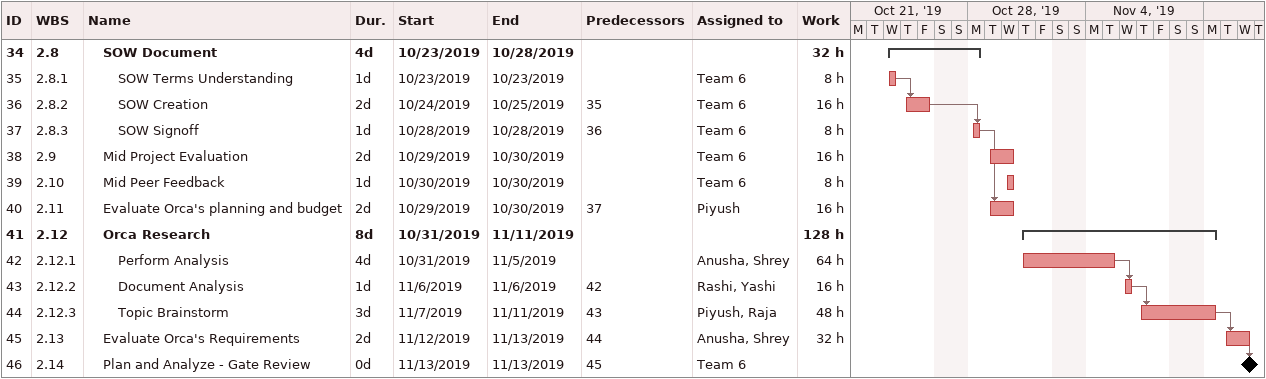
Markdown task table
| ID | WBS | Task | Duration | Start | Finish | Predecessors | Resources | Work (h) |
|---|---|---|---|---|---|---|---|---|
| 34 | 2.8 | **SOW Document** | 4d | 2019-10-23 | 2019-10-28 |  |  | 32 |
| 35 | 2.8.1 | SOW Terms Understanding | 1d | 2019-10-23 | 2019-10-23 |  | Team 6 | 8 |
| 36 | 2.8.2 | SOW Creation | 2d | 2019-10-24 | 2019-10-25 | 35 | Team 6 | 16 |
| 37 | 2.8.3 | SOW Signoff | 1d | 2019-10-28 | 2019-10-28 | 36 | Team 6 | 8 |
| 38 | 2.9 | Mid Project Evaluation | 2d | 2019-10-29 | 2019-10-30 |  | Team 6 | 16 |
| 39 | 2.10 | Mid Peer Feedback | 1d | 2019-10-30 | 2019-10-30 |  | Team 6 | 8 |
| 40 | 2.11 | Evaluate Orca's planning and budget | 2d | 2019-10-29 | 2019-10-30 | 37 | Piyush | 16 |
| 41 | 2.12 | **Orca Research** | 8d | 2019-10-31 | 2019-11-11 |  |  | 128 |
| 42 | 2.12.1 | Perform Analysis | 4d | 2019-10-31 | 2019-11-05 |  | Anusha, Shrey | 64 |
| 43 | 2.12.2 | Document Analysis | 1d | 2019-11-06 | 2019-11-06 | 42 | Rashi, Yashi | 16 |
| 44 | 2.12.3 | Topic Brainstorm | 3d | 2019-11-07 | 2019-11-11 | 43 | Piyush, Raja | 48 |
| 45 | 2.13 | Evaluate Orca's Requirements | 2d | 2019-11-12 | 2019-11-13 | 44 | Anusha, Shrey | 32 |
| 46 | 2.14 | Plan and Analyze - Gate Review | 0d | 2019-11-13 | 2019-11-13 | 45 | Team 6 |  |
